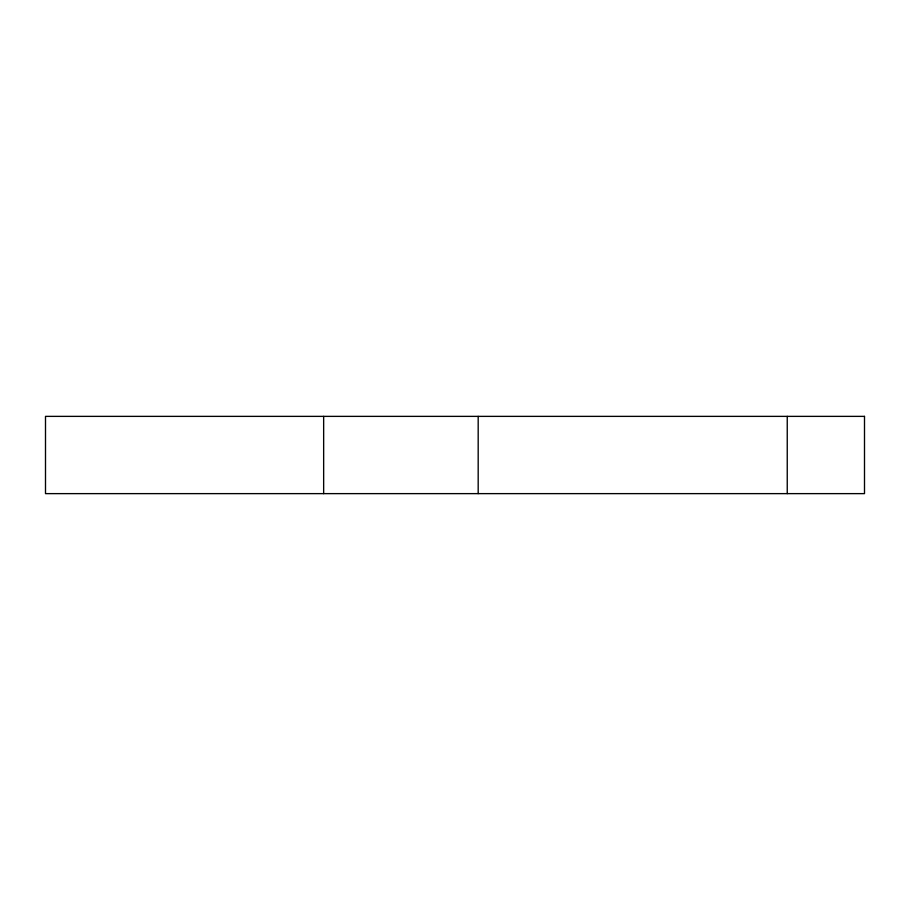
<?xml version="1.0" encoding="UTF-8"?>
<svg xmlns="http://www.w3.org/2000/svg" width="910" height="910" viewBox="0 0 910 910"><rect width="100%" height="100%" fill="white"/><g stroke="black" fill="none" stroke-linecap="round" stroke-linejoin="round"><path stroke-width="1.36" d="M787.241 416.37L787.241 493.629M478.182 416.37L478.182 493.629M323.653 416.37L323.653 493.629M864.5 416.37L45.5 416.37L45.5 493.629L864.5 493.629L864.5 416.37"/></g></svg>
